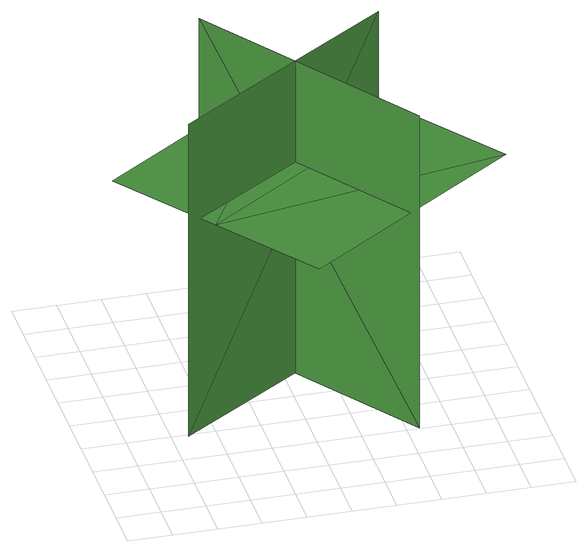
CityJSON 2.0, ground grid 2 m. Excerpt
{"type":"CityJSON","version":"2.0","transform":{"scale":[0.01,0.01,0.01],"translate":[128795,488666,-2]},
"CityObjects":{
"tree1":{"type":"SolitaryVegetationObject","geometry":[{"type":"MultiSurface","lod":"1","boundaries":[[[0,1,2]],[[0,2,3]],[[4,5,6]],[[4,6,7]],[[8,9,10]],[[8,10,11]],[[8,11,12]],[[8,12,13]]]}]}
},
"vertices":[
[273,587,94],[1307,1303,94],[1307,1303,1662],[273,587,1662],[1257,408,94],[541,1442,94],[541,1442,1662],[1257,408,1662],[388,558,1156],[727,86,1156],[1749,820,1156],[1409,1292,1156],[1070,1764,1156],[49,1030,1156]
]}
